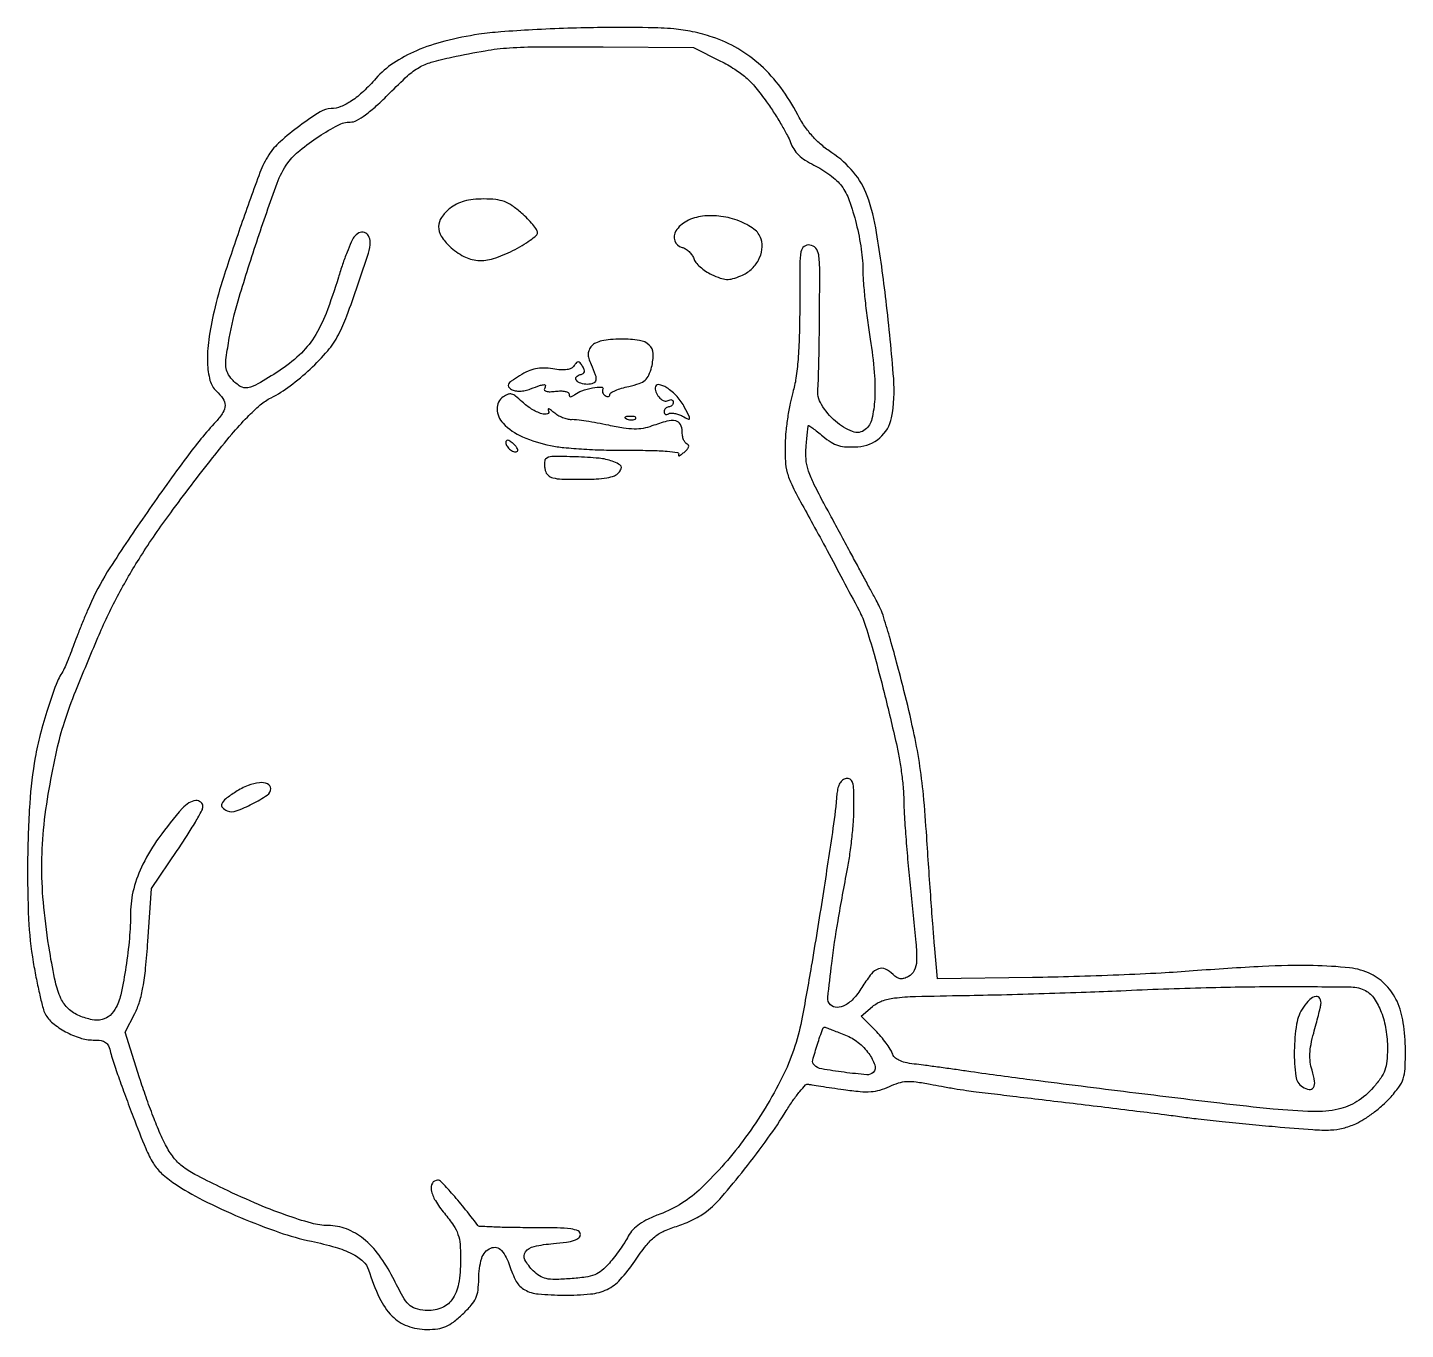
# Model space of a CAD drawing. Extents: x 30 to 335, y 16 to 304.
import ezdxf

# ---------------------------------------------------------------- set-up
doc = ezdxf.new("R2010")
doc.units = 0

msp = doc.modelspace()

# ---------------------------------------------------------------- linework, layer by layer
for points in [[(130.043945, 302.409089, 0.025913), (122.535614, 300.91584, 0.039108), (116.222196, 298.779338, 0.045481), (111.122731, 296.023963, 0.06609), (107.277058, 292.662771, -0.023772), (104.492355, 289.779834, -0.040841), (101.883182, 287.697552, -0.050632), (99.490034, 286.418785, -0.097701), (97.367291, 286, 0.142461), (94.936458, 285.293057, 0.018322), (90.41951, 282.185078, 0.022068), (86.067239, 278.640711, 0.066027), (83.566736, 275.739563, 0.056843), (81.618894, 271.866077, 0.003873), (77.452372, 260.258649, 0.005817), (73.538917, 248.653791, 0.02137), (71.465596, 241.187947, 0.022136), (70.29322, 234.884296, 0.042481), (70.012231, 229.753186, 0.0556), (70.563794, 225.875418, 0.146754), (72, 223.5, -0.059509), (73.43838, 221.847904, -0.153792), (73.888701, 220.351337, -0.138178), (73.418274, 218.760542, -0.044495), (71.913324, 216.785276, 0.025244), (65.417698, 208.907395, 0.008291), (56.65225, 196.693146, 0.007662), (48.411022, 184.399601, 0.036644), (44.349531, 177, 0.006655), (43.430632, 174.916744, 0.003695), (42.362675, 172.353125, 0.003684), (41.319527, 169.741128, 0.005941), (40.474135, 167.5, -0.004869), (39.729177, 165.512232, -0.006011), (38.994661, 163.675, -0.005014), (38.344695, 162.147826, -0.043517), (37.991302, 161.5, 0.056849), (36.522822, 158.628976, 0.012207), (34.682686, 153.339731, 0.013422), (32.995444, 147.54964, 0.021248), (31.896866, 142.5, 0.026956), (30.694735, 132.34483, 0.013638), (30.222529, 119.467899, 0.013583), (30.448663, 106.753972, 0.030981), (31.472107, 97.215815, 0.006484), (32.168247, 93.428961, 0.008075), (32.91737, 89.930056, 0.006733), (33.630837, 87.021288, 0.059419), (34.111814, 85.791074, 0.098041), (35.790292, 83.744305, 0.047409), (38.609758, 81.84122, 0.04687), (41.823765, 80.462169, 0.077778), (44.730948, 80.003738, -0.032636), (46.46891, 79.888156, -0.123069), (47.475931, 79.489949, -0.138002), (48.113346, 78.693698, -0.045278), (48.576269, 77.25, 0.02649), (49.04302, 75.581485, 0.00311), (50.30184, 71.929688, 0.00372), (51.859116, 67.604767, 0.003038), (53.587813, 63, 0.006003), (56.361655, 55.998658, 0.041702), (58.038138, 52.719217, 0.069997), (59.874644, 50.519703, 0.034562), (62.742492, 48.265158, 0.033156), (68.962861, 44.613429, 0.016338), (77.295279, 40.77294, 0.016344), (85.901542, 37.469193, 0.031638), (93.002017, 35.499576, -0.018364), (98.278859, 34.18553, -0.045583), (101.984747, 32.740111, -0.066241), (104.404521, 31.101378, -0.135589), (105.638524, 29.191733, 0.033104), (108.066466, 22.938318, 0.084869), (110.821718, 18.961182, 0.111912), (114.225141, 16.766666, 0.087677), (118.563657, 16, 0.033578), (120.923387, 16.158647, 0.067689), (122.717254, 16.654016, 0.062692), (124.399223, 17.639108, 0.025278), (126.428798, 19.368077, 0.024019), (128.340811, 21.353231, 0.072437), (129.358563, 22.927236, 0.077379), (129.849153, 24.666601, 0.030124), (130, 27.168077, -0.07185), (130.65884, 31.729224, -0.222825), (132.669768, 33.997212, -0.327909), (135.020891, 33.454627, -0.105178), (136.846312, 30.118627, 0.052785), (138.306557, 26.631504, 0.143673), (140.184422, 24.761263, 0.102801), (143.186945, 23.855162, 0.019966), (148.87229, 23.580454, 0.02615), (154.730341, 23.837983, 0.088479), (158.403478, 24.865321, 0.096675), (161.317063, 27.04355, 0.034834), (164.530145, 31.128998, -0.016456), (167.016877, 34.541721, -0.056477), (168.933723, 36.497089, -0.067332), (171.053697, 37.791177, -0.030633), (174.108173, 38.914263, 0.026938), (175.689722, 39.482557, 0.017521), (177.451756, 40.298914, 0.017628), (179.120053, 41.219327, 0.031788), (180.405735, 42.104511, 0.048343), (183.713306, 45.267948, 0.01026), (188.797104, 51.420883, 0.011337), (193.969712, 58.262769, 0.018209), (198.028232, 64.347214, -0.014028), (199.560453, 66.686412, -0.021399), (201.030433, 68.617104, -0.017179), (202.315554, 70.059248, -0.264822), (202.92929, 70.242928, 0.017167), (203.663651, 70.09969, 0.001282), (205.676915, 69.783592, 0.001775), (208.081121, 69.421163, 0.001347), (210.719767, 69.040228, 0.012233), (214.353147, 68.616057, 0.039782), (216.775805, 68.586427, 0.053764), (218.754269, 68.935658, 0.040253), (220.825018, 69.721255, -0.035389), (222.86777, 70.519016, -0.061434), (224.65723, 70.84253, -0.048465), (226.745293, 70.757478, -0.014669), (229.876469, 70.229974, 0.004974), (232.357911, 69.762284, 0.003455), (235.169963, 69.281221, 0.003485), (237.876152, 68.85684, 0.007179), (240, 68.570043, 0.000298), (242.685038, 68.248269, 0.000043), (248.171875, 67.594517, 0.000049), (254.661361, 66.822505, 0.000042), (261.5, 66.010206, -0.000693), (268.521875, 65.16686, -0.000687), (275.5625, 64.301542, -0.000673), (281.720386, 63.527706, -0.002671), (285.5, 63.02704, 0.006161), (289.105881, 62.574976, 0.001979), (294.468089, 61.991213, 0.001973), (300.441441, 61.388653, 0.002208), (306.199877, 60.856381, 0.00369), (314.47235, 60.190038, 0.027204), (318.431693, 60.116381, 0.053505), (321.178035, 60.510972, 0.043533), (323.985056, 61.493261, 0.0359), (325.799693, 62.473796, 0.019397), (327.888091, 63.920898, 0.019228), (329.910911, 65.567421, 0.028615), (331.535179, 67.170618, 0.024144), (333.534668, 69.610934, 0.08108), (334.478913, 71.440946, 0.066679), (334.886018, 73.660743, 0.01287), (334.978038, 77.752881, 0.036819), (334.509825, 83.832636, 0.068585), (333.111579, 88.562725, 0.083856), (330.740388, 92.091188, 0.087997), (327.376856, 94.575861, 0.08878), (322.636569, 95.957439, 0.022229), (314.561691, 96.459146, 0.017258), (303.380025, 96.270028, 0.006784), (288, 95.269035, -0.006566), (280.96994, 94.808412, -0.002832), (271.590625, 94.370702, -0.002801), (261.601058, 94.017253, -0.003706), (252.5, 93.813786), (231.5, 93.5), (230.820461, 101, -0.003537), (230.489745, 104.961732, -0.000997), (230.030089, 111.14375, -0.001005), (229.538551, 118.132827, -0.00106), (229.084078, 125, 0.007291), (228.358219, 134.222313, 0.01526), (227.470636, 141.364224, 0.015378), (226.153806, 148.404098, 0.007524), (224.066136, 157.29154, 0.004083), (222.4452, 163.537098, 0.005279), (220.850582, 169.239926, 0.004047), (219.427625, 173.985685, 0.046126), (218.681964, 175.79154, 0.001617), (217.909977, 177.24935, 0.000409), (216.6456, 179.613765, 0.000417), (215.196532, 182.312816, 0.000422), (213.748021, 185, -0.000032), (212.109076, 188.0348, -0.000017), (210.06075, 191.82853, -0.000017), (207.955531, 195.728252, -0.000025), (206.125764, 199.1184, -0.010482), (203.963214, 203.334752, -0.038141), (202.856855, 206.131449, -0.05464), (202.398002, 208.500905, -0.042937), (202.407707, 211.1184, -0.001457), (202.565642, 212.821984, -0.002166), (202.71472, 214.312455, -0.000936), (202.850029, 215.585455, -0.044469), (202.900519, 215.838894, -0.506126), (203.04071, 215.889781, -0.007266), (203.891765, 215.303278, -0.012982), (204.925574, 214.527275, -0.007411), (206.135275, 213.539627, 0.03289), (207.958516, 212.199776, 0.068831), (209.555123, 211.466482, 0.064149), (211.362674, 211.165538, 0.02541), (213.885275, 211.200734, 0.162558), (218.719848, 213.171398, 0.169455), (221.300239, 217.618943, 0.066947), (221.787716, 226.267258, 0.010203), (220.097092, 243.5, 0.009362), (218.01949, 258.578762, 0.04883), (215.920431, 266.690084, 0.086148), (212.898096, 271.936055, 0.073048), (208.127436, 276.208918, -0.029858), (205.804758, 277.953723, -0.033859), (203.808376, 279.896002, -0.03362), (202.080842, 282.102582, -0.02868), (200.562166, 284.638026, 0.03914), (196.796348, 290.63708, 0.048398), (192.370983, 295.52744, 0.051294), (187.328533, 299.250927, 0.054385), (181.729001, 301.784457, 0.025544), (177.320967, 302.981447, 0.032072), (173.135994, 303.613752, 0.019318), (167.507151, 303.879646, 0.003658), (157.229001, 303.892552, 0.006463), (149.747916, 303.750501, 0.005651), (141.930178, 303.412463, 0.00569), (134.872675, 302.946742, 0.016809)], [(183.472618, 296.5, -0.024375), (186.629216, 294.716798, -0.040039), (189.083274, 292.878189, -0.038323), (191.28461, 290.613235, -0.020224), (193.671526, 287.5, -0.010556), (195.366243, 284.982795, -0.010367), (196.963784, 282.38125, -0.010296), (198.269334, 280.043832, -0.038299), (198.944422, 278.5, 0.062962), (199.664825, 277.051152, 0.054374), (200.754655, 275.746238, 0.047797), (202.238559, 274.568649, 0.031509), (204.138813, 273.5, -0.028033), (205.870444, 272.541951, -0.021716), (207.64366, 271.316235, -0.022171), (209.201911, 270.023375, -0.04825), (210.24566, 268.874416, -0.075031), (211.952626, 265.683774, -0.024526), (213.494993, 260.560555, -0.024764), (214.606473, 254.899259, -0.035272), (214.984379, 249.790051, 0.020492), (215.094031, 247.316127, 0.005855), (215.466053, 243.492134, 0.005884), (215.987697, 239.182642, 0.006213), (216.602185, 234.964307, -0.018084), (217.493177, 227.631517, -0.034956), (217.58099, 221.725414, -0.043898), (216.950888, 217.341634, -0.163323), (215.502836, 215.002354, -0.272698), (212.686904, 214.547127, -0.086605), (208.90459, 216.839902, -0.078046), (205.802668, 220.54296, -0.165364), (205.018413, 224.155907, 0.021438), (205.129051, 225.708477, 0.001503), (205.23929, 230.070798, 0.002127), (205.33301, 235.275342, 0.0016), (205.393413, 241, 0.002141), (205.422592, 250.507972, 0.035621), (205.194, 253.658685, 0.142214), (204.532179, 255.116453, 0.182231), (203.25, 255.819551, 0.200418), (201.976294, 255.488187, 0.191375), (201.28475, 254.34105, 0.039067), (201.037571, 251.481819, 0.002035), (201, 242.251052, -0.006827), (200.910759, 235.715413, -0.013158), (200.63023, 230.488729, -0.016287), (200.161858, 226.343224, -0.035914), (199.476543, 223.232967, 0.023169), (198.87924, 220.816708, 0.012077), (198.348472, 217.758824, 0.011984), (197.954112, 214.588126, 0.017906), (197.775623, 211.801466, 0.020354), (197.822006, 208.104744, 0.052208), (198.241219, 205.466281, 0.047122), (199.225515, 202.81972, 0.014149), (201.206992, 199, -0.002097), (203.899858, 194.10149, -0.001243), (207.071869, 188.238962, -0.001152), (210.537489, 181.759832, -0.001007), (214.132588, 174.968293, -0.043616), (215.580021, 171.522343, -0.009375), (217.444829, 165.312616, -0.007898), (219.672878, 156.841458, -0.003418), (222.383016, 145.5, -0.014173), (223.005761, 142.418113, -0.010139), (223.534039, 138.940625, -0.01025), (223.902481, 135.604223, -0.02155), (224.023389, 133, 0.014521), (224.120454, 129.999854, 0.003437), (224.462041, 125.003125, 0.003534), (224.934907, 119.263281, 0.003478), (225.491174, 113.5, -0.001843), (226.685001, 101.540332, -0.029376), (226.835975, 97.469607, -0.105211), (226.343011, 95.376631, -0.160977), (225.069446, 94.037166, -0.050271), (224.066715, 93.623888, -0.10671), (223.233719, 93.558895, -0.109085), (222.459978, 93.843141, -0.054059), (221.640875, 94.501983, 0.087277), (219.942396, 95.692333, 0.202301), (218.416873, 95.750267, 0.133238), (216.862139, 94.62578, 0.031544), (214.994205, 91.990623, -0.039879), (213.035202, 89.322281, -0.083365), (211.056233, 87.684146, -0.132128), (209.262295, 87.202366, -0.198817), (207.785686, 87.814314, -0.225405), (207.223702, 89.39298, -0.005991), (208.084472, 96.952094, -0.010801), (209.473607, 106.335987, -0.005792), (211.571871, 117.856964, 0.013389), (212.119169, 121.144593, 0.008809), (212.580487, 124.952313, 0.008865), (212.898591, 128.676129, 0.016873), (213, 131.680288, 0.007331), (212.946337, 135.340258, 0.062222), (212.695173, 136.962485, 0.194525), (212.150138, 137.661656, 0.179857), (211.25, 137.814774, 0.118345), (210.490083, 137.472668, 0.092591), (209.886639, 136.795013, 0.073001), (209.465621, 135.791212, 0.041602), (209.244863, 134.491449, -0.015127), (208.358901, 126.843842, -0.002401), (206.096886, 111.916157, -0.002871), (203.568561, 96.34139, -0.006033), (201.389088, 84.277884, -0.068382), (197.144223, 71.777294, -0.042117), (189.035042, 58.494048, -0.042575), (179.270723, 47.302006, -0.103717), (170.049761, 41.5, 0.022684), (167.499126, 40.420725, 0.041939), (165.558293, 39.284901, 0.051137), (164.113887, 38.029515, 0.064156), (163.076763, 36.591958, -0.019428), (162.287322, 35.26201, -0.009903), (161.199028, 33.651793, -0.009823), (160.009811, 32.033689, -0.014512), (158.89865, 30.66652, -0.040145), (157.255163, 29.043729, -0.079774), (155.68926, 28.105923, -0.061174), (153.645218, 27.566103, -0.015951), (150.260734, 27.212479, -0.012641), (146.869999, 27.053245, -0.057596), (144.906924, 27.237169, -0.088294), (143.46735, 27.819872, -0.056222), (142.0506, 28.9494, -0.071061), (140.223037, 31.386083, -0.292064), (140.340393, 33.143185, -0.183146), (142.233264, 34.365849, -0.032004), (146.508788, 35, 0.012371), (149.40367, 35.313878, 0.047397), (151.168131, 35.722304, 0.091802), (152.154198, 36.267775, 0.224256), (152.5, 37, 0.300028), (151.988687, 37.775406, 0.067906), (150.390736, 38.216385, 0.02895), (147.364592, 38.446137, 0.004473), (141.344418, 38.5, -0.004192), (137.040829, 38.536084, -0.006638), (133.354379, 38.646875, -0.002193), (130.191267, 38.797888, -0.220935), (129.809571, 39, 0.0073), (126.719528, 42.952529, 0.012392), (124.00576, 46.155398, 0.0077), (121.712568, 48.651265, 0.205912), (120.901666, 49, 0.263315), (119.746305, 48.346224, 0.188067), (119.490682, 46.849212, 0.085873), (120.415753, 44.492128, 0.035303), (122.405781, 41.680286, -0.020685), (124.420962, 39.002359, -0.067841), (125.418152, 37.030812, -0.065191), (125.871776, 34.822481, -0.018102), (126, 31.281867, -0.044239), (125.539228, 26.084314, -0.110131), (124.074621, 22.583342, -0.150038), (121.600591, 20.673739, -0.111293), (118.159498, 20.196472, -0.055281), (115.986651, 20.624062, -0.122982), (114.558319, 21.498775, -0.067978), (113.231434, 23.27785, -0.008793), (111.003759, 27.479642, 0.040854), (107.951957, 32.439758, 0.064991), (104.513179, 36.035893, 0.076883), (100.746116, 38.215325, 0.091534), (96.718455, 38.98355, -0.065976), (92.980858, 39.501398, -0.018135), (87.303644, 41.293095, -0.016387), (80.436086, 43.994282, -0.010676), (72.68616, 47.537897, -0.008302), (67.208554, 50.298438, -0.043888), (64.382837, 52.114187, -0.067331), (62.501154, 54.025921, -0.037093), (60.730926, 56.794627, -0.023939), (59.54133, 59.277247, -0.007574), (58.00215, 63.088434, -0.007543), (56.412204, 67.395972, -0.008313), (55.005972, 71.612808), (51.819372, 81.725616), (53.925441, 85.853852, 0.044648), (54.975072, 88.462777, 0.028241), (55.745028, 91.653214, 0.020464), (56.33534, 95.859906, 0.007792), (56.825825, 101.762152), (57.62014, 113.542218), (63.31007, 121.897419, 0.007109), (65.48988, 125.198198, 0.010057), (67.328583, 128.201801, 0.00656), (68.775268, 130.751595, 0.126408), (69, 131.62631, 0.227679), (68.529494, 132.606014, 0.191829), (67.418354, 132.94522, 0.116486), (65.88999, 132.44773, 0.076058), (64.463483, 131.25, 0.023222), (59.262865, 124.740617, 0.041923), (55.73329, 118.903644, 0.050759), (53.687188, 113.445139, 0.064052), (52.992446, 108.101061, -0.022218), (52.735446, 102.490906, -0.015215), (51.968069, 96.160653, -0.013834), (50.927547, 90.401019, -0.066592), (49.820951, 87.26657, -0.087432), (48.452553, 85.454488, -0.130574), (46.710437, 84.525472, -0.108482), (44.490175, 84.494142, -0.04848), (41.682895, 85.359135, -0.087713), (39.24134, 86.926708, -0.097844), (37.59492, 89.184851, -0.05619), (36.365758, 92.861135, -0.011955), (35.113097, 99.5, -0.015824), (33.808186, 109.408772, -0.023976), (33.362004, 118.089796, -0.025055), (33.75415, 126.482752, -0.019729), (34.990329, 135.5, -0.009968), (36.688093, 144.067538, -0.023915), (38.373058, 150.316291, -0.018517), (40.888603, 157.245575, -0.004021), (45.765843, 169, -0.020971), (50.100743, 178.129903, -0.020658), (55.205399, 186.911817, -0.016985), (61.868977, 196.614237, -0.007977), (71.101604, 208.715662, -0.008073), (75.373093, 213.956657, -0.018023), (78.82454, 217.766988, -0.023394), (81.690834, 220.447718, -0.058425), (84.071942, 222.036702, 0.042919), (88.280051, 224.660519, 0.026978), (92.726213, 228.384687, 0.027117), (96.600877, 232.417721, 0.059967), (98.976304, 235.955052, 0.028062), (100.815799, 240.124907, 0.007343), (103.287377, 247.009605, 0.004713), (105.618946, 254.03232, 0.077939), (106, 256.462037, 0.125259), (105.652312, 257.828141, 0.196659), (104.72608, 258.583289, 0.191737), (103.516433, 258.482361, 0.119896), (102.415602, 257.553691, 0.056088), (101.793297, 256.465079, 0.009263), (100.87512, 254.223268, 0.010076), (99.892828, 251.532703, 0.008754), (98.970248, 248.676139, -0.017924), (96.229966, 240.694862, -0.049894), (93.568934, 235.407604, -0.062978), (90.312636, 231.476405, -0.04489), (85.80348, 227.95138, -0.009882), (81.172711, 225.086499, -0.088235), (78.939952, 224.250536, -0.182842), (77.274075, 224.552732, -0.073656), (75.459174, 226.045112, -0.0657), (74.484083, 227.457171, -0.101396), (74.08825, 228.881658, -0.05245), (74.162494, 230.950789, -0.00729), (74.827204, 235.197901, -0.030347), (76.766544, 243.461851, -0.007877), (80.895905, 256.490338, -0.005571), (85.393545, 269.458973, -0.071915), (87.792096, 273.9715, -0.063314), (90.428093, 276.752733, -0.026451), (94.600959, 279.813512, -0.024083), (98.893287, 282.338903, -0.121506), (101.573553, 283, 0.126032), (102.967322, 283.356989, 0.032941), (104.930686, 284.608092, 0.02634), (107.352919, 286.590472, 0.012332), (110.281692, 289.392, -0.011159), (114.278579, 293.233235, -0.054765), (116.797677, 295.084666, -0.061949), (119.517416, 296.236618, -0.016715), (124.071154, 297.367787, -0.009766), (131.452446, 298.791317, -0.025876), (136.788001, 299.430586, -0.016383), (143.360021, 299.658986, -0.002091), (157.5, 299.627783), (177.5, 299.5)], [(123.634859, 263.92742, 0.075908), (121.767311, 261.93378, 0.149752), (121.124023, 259.882809, 0.142401), (121.728508, 257.750667, 0.066153), (123.579015, 255.514352, 0.064328), (126.693827, 253.295683, 0.106178), (129.787501, 252.409808, 0.093212), (133.256243, 252.823013, 0.04101), (137.554812, 254.572025, 0.016827), (139.640758, 255.71714, 0.024111), (141.400476, 256.879915, 0.021646), (142.715717, 257.933547, 0.216308), (143, 258.559927, 0.149851), (142.798565, 259.216954, 0.022234), (141.961654, 260.342335, 0.023384), (140.818731, 261.617768, 0.018213), (139.465204, 262.896408, 0.028049), (137.421634, 264.497052, 0.063358), (135.682627, 265.406423, 0.062395), (133.75464, 265.859157, 0.02651), (131.100062, 266, 0.025931), (128.755838, 265.878342, 0.041802), (126.79263, 265.506361, 0.04763), (125.115104, 264.86342, 0.051378)], [(179.5, 262.192272, 0.091393), (176.012463, 261.107425, 0.126994), (173.599524, 258.919674, 0.239592), (173.356948, 256.750235, 0.243671), (174.966881, 255.29841, -0.074011), (175.765172, 254.957571, -0.05253), (176.537697, 254.362643, -0.052472), (177.170257, 253.618825, -0.073271), (177.552337, 252.835099, 0.096643), (178.022121, 251.975207, 0.037112), (178.971166, 250.990383, 0.035024), (180.188915, 250.045893, 0.03619), (181.513755, 249.29205, 0.025349), (183.429004, 248.495169, 0.07501), (184.822848, 248.221524, 0.079051), (186.193737, 248.378005, 0.030327), (188.012423, 249.005146, 0.084587), (190.237204, 250.404535, 0.085226), (191.866201, 252.458527, 0.090398), (192.651348, 254.826482, 0.112265), (192.457742, 257.133143, 0.158707), (190.886914, 259.323625, 0.065507), (187.651573, 261.103972, 0.059176), (183.589756, 262.158522, 0.063861)], [(154.975423, 233.470386, 0.064013), (154.41959, 232.593344, 0.102046), (154.21479, 231.732768, 0.083251), (154.350687, 230.738758, 0.031394), (154.852978, 229.423333, -0.020158), (155.790955, 227.123271, -0.131884), (155.895434, 225.891996, -0.265294), (155.342837, 225.230905, -0.089213), (154.059017, 225, -0.076855), (152.553924, 225.232721, -0.158894), (151.597314, 225.918502, -0.342051), (151.61608, 226.654907, -0.169187), (152.461425, 227.174318, 0.070345), (153.095871, 227.410396, 0.202858), (153.382688, 227.769589, 0.167835), (153.352606, 228.278611, 0.046071), (152.973668, 229, 0.029513), (152.41851, 229.753849, 0.202931), (152.018384, 229.960434, 0.23363), (151.627844, 229.803156, 0.039059), (151.123739, 229.141197, -0.129391), (150.491567, 228.56318, -0.083016), (149.541772, 228.250878, -0.056268), (148.205255, 228.197919, -0.022174), (146.373739, 228.413477, 0.033302), (144.308597, 228.61008, 0.057493), (142.591272, 228.461118, 0.05664), (140.935597, 227.922453, 0.031324), (139.05737, 226.919833, 0.01193), (137.21276, 225.719681, 0.107067), (136.553948, 225.022069, 0.30546), (136.581843, 224.458284, 0.104942), (137.228163, 223.89219, 0.082872), (138.069512, 223.589985, 0.050926), (139.121836, 223.508047, 0.045918), (140.291652, 223.644155, 0.03895), (141.485893, 223.994636, -0.006553), (143.654201, 224.786659, -0.080438), (144.519102, 224.940988, -0.457705), (144.752933, 224.678835, -0.106259), (144.526845, 224.043437, 0.331028), (144.556054, 223.70374, 0.155018), (144.956761, 223.464587, 0.064804), (145.792713, 223.379809, 0.024388), (146.967828, 223.470617, -0.031641), (148.142516, 223.54428, -0.053937), (149.119197, 223.437987, -0.075972), (149.780482, 223.183151, -0.269053), (150, 222.804736, 0.108344), (150.084789, 222.418034, 0.279463), (150.312344, 222.264325, 0.147756), (150.692262, 222.359042, 0.032828), (151.25, 222.74336, -0.087461), (152.797261, 223.577624, -0.032975), (155.186132, 224.198041, -0.041126), (157.175424, 224.40963, -0.595403), (157.453426, 223.924641, 0.128361), (157.346352, 223.576339, 0.100731), (157.408695, 223.184706, 0.089204), (157.631998, 222.809279, 0.07582), (157.983688, 222.510081, 0.063128), (158.372949, 222.332741, 0.133845), (158.701458, 222.321143, 0.191588), (158.916773, 222.47144, 0.14674), (159, 222.748922, -0.270404), (159.227343, 223.13856, -0.02695), (160.233871, 223.63794, -0.028083), (161.590889, 224.134084, -0.018436), (163.200414, 224.557939, 0.024614), (165.519009, 225.199243, 0.09622), (166.809479, 225.922626, 0.113743), (167.620623, 227.008621, 0.041372), (168.251337, 228.836178, 0.069957), (168.582574, 231.837122, 0.202997), (167.729407, 233.695912, 0.151128), (165.564232, 234.715108, 0.035006), (161.5, 235, 0.019402), (159.116247, 234.907465, 0.038189), (157.243271, 234.61684, 0.049577), (155.852072, 234.141325, 0.112887)], [(135.427058, 222.234687, 0.255844), (134.059836, 219.539408, 0.186609), (135.395191, 216.385152, 0.097848), (139.701844, 213.398967, 0.053365), (145.860467, 211.462988, 0.026251), (148.802801, 211.031972, 0.008123), (153.266897, 210.688829, 0.008099), (158.27888, 210.466792, 0.008822), (163.1545, 210.415934, -0.005878), (168.157471, 210.393204, -0.016587), (171.648707, 210.220351, -0.016964), (174.002494, 209.944729, -0.532783), (174.212541, 209.5, 0.211309), (174.186808, 209.288929, 0.435448), (174.320516, 209.223638, 0.063817), (174.75726, 209.45917, 0.015039), (175.417695, 209.963449, 0.034995), (176.081727, 210.58474, 0.097249), (176.416817, 211.125457, 0.198521), (176.404235, 211.53061, 0.2095), (176.109653, 211.796782, -0.158685), (175.683983, 212.1114, -0.060219), (175.325961, 212.767909, -0.051835), (175.081987, 213.631312, -0.04298), (175, 214.583333, 0.123155), (174.606197, 216.157896, 0.229), (173.566599, 216.916532, 0.110508), (171.642977, 216.839638, 0.021728), (168.322427, 215.799628, -0.042663), (166.357835, 215.273424, -0.047887), (164.407746, 215.115657, -0.036227), (162.057957, 215.321545, -0.012977), (158.751429, 215.942966, 0.007229), (156.213487, 216.450208, 0.008111), (153.75723, 216.86321, 0.007542), (151.658247, 217.148908, 0.042476), (150.528503, 217.188801, -0.072121), (149.632463, 217.273629, -0.037625), (148.563205, 217.620386, -0.036457), (147.498232, 218.15027, -0.045947), (146.606609, 218.795464, 0.015243), (145.886128, 219.38738, 0.091423), (145.456371, 219.608352, 0.545443), (145.329844, 219.500456, 0.099603), (145.453335, 219.142866, -0.482879), (145.193983, 218.471495, -0.158954), (143.958086, 218.487355, -0.056034), (141.704008, 219.548677, -0.049546), (139.638313, 221.122335, 0.01635), (138.158229, 222.413485, 0.107003), (137.285092, 222.858585, 0.163372), (136.485501, 222.806022, 0.05277)], [(169.015313, 224.25, 0.107195), (169.302179, 223.046469, 0.08704), (170.075855, 221.965507, 0.104311), (171.042028, 221.348836, 0.232505), (171.888197, 221.430902, -0.072223), (172.313572, 221.61547, -0.148061), (172.673408, 221.605103, -0.188844), (172.91099, 221.406576, -0.126017), (173, 221.059017, -0.093332), (172.923877, 220.654762, -0.09642), (172.70625, 220.311086, -0.099167), (172.381556, 220.081062, -0.105053), (172, 220, 0.105053), (171.618444, 219.918938, 0.099167), (171.29375, 219.688914, 0.09642), (171.076123, 219.345238, 0.093332), (171, 218.940983, 0.105925), (171.076338, 218.584689, 0.180623), (171.287679, 218.370848, 0.163654), (171.605238, 218.335951, 0.084852), (171.979333, 218.487227, -0.133003), (172.500664, 218.6423, -0.047372), (173.282378, 218.587487, -0.042906), (174.171258, 218.360104, -0.038819), (175.039996, 217.978595, 0.011045), (176.379561, 217.299307, 0.470403), (176.635263, 217.417247, 0.182536), (176.590475, 217.855489, 0.003577), (175.550313, 219.902706, 0.066154), (173.875123, 222.302784, 0.060651), (171.585782, 224.263239, 0.11485), (169.783168, 224.938273, 0.45887)], [(162.8125, 217.316886, 0.051402), (163.359369, 217.160852, 0.05415), (163.916927, 217.123424, 0.060344), (164.402231, 217.202593, 0.126455), (164.729167, 217.395833, 0.296942), (164.77538, 217.614691, 0.208169), (164.592839, 217.799335, 0.077125), (164.112848, 217.910055, 0.028489), (163.416667, 217.921053, 0.018894), (162.670344, 217.862007, 0.168741), (162.37858, 217.720685, 0.470617), (162.395823, 217.538436, 0.054073)], [(136, 212.181462, 0.149534), (136.266453, 211.310438, 0.084765), (137.035287, 210.506143, 0.097357), (137.934546, 210.077607, 0.264952), (138.590697, 210.257364, 0.274667), (138.658254, 210.52273, 0.066988), (138.466178, 210.952146, 0.05004), (138.075014, 211.46205, 0.030935), (137.524166, 211.979944, 0.030483), (136.879936, 212.451416, 0.110288), (136.405689, 212.625144, 0.256649), (136.121034, 212.514408, 0.176123)], [(144.775429, 208.442095, 0.151482), (144.594089, 208.097751, 0.04103), (144.530595, 207.477585, 0.037599), (144.57206, 206.726491, 0.031377), (144.725393, 205.942095, 0.139674), (145.328255, 204.920987, 0.129453), (146.39588, 204.334354, 0.053808), (148.366191, 204.061807, 0.007486), (152.494187, 204, 0.011423), (155.948715, 204.078931, 0.031823), (158.359005, 204.343465, 0.046282), (160.016546, 204.794069, 0.130773), (160.986246, 205.483427, 0.063478), (161.504178, 206.298745, 0.245388), (161.47974, 206.878665, 0.150242), (160.938698, 207.38185, 0.0219), (159.543591, 207.983427, 0.06829), (156.625443, 208.657319, 0.014885), (151.461151, 208.97178, 0.009403), (146.196589, 209.036231, 0.197207)], [(76.25, 134.884952, 0.021026), (74.04581, 133.338965, 0.125975), (73.186233, 132.246074, 0.301394), (73.3327, 131.39095, 0.112795), (74.392913, 130.679467, 0.181825), (76.369621, 130.666248, 0.030179), (79.915433, 132.22161, 0.028272), (83.227557, 134.163315, 0.251092), (84, 135.604503, 0.303556), (83.30448, 136.644559, 0.121724), (81.528736, 136.91235, 0.072971), (78.973633, 136.291772, 0.046448)], [(326.1504, 90.919509, -0.123257), (328.073561, 89.175188, -0.057072), (329.626526, 86.154171, -0.04969), (330.654998, 82.311381, -0.040574), (331, 78.066915, -0.024652), (330.863672, 75.303577, -0.062488), (330.419063, 73.346632, -0.064895), (329.516437, 71.603597, -0.028283), (327.907255, 69.547151, -0.070179), (324.241206, 66.395215, -0.089436), (320.127326, 64.696435, -0.060711), (314.514869, 64.178968, -0.016925), (305.690856, 64.737212, -0.00546), (293.927534, 66.01198, -0.001051), (272.649511, 68.5986, -0.001119), (251.253236, 71.29389, -0.004331), (238, 73.110353, 0.001345), (234.819645, 73.565607, 0.001149), (231.465364, 74.028689, 0.001158), (228.413544, 74.435674, 0.003299), (226.286346, 74.700076, -0.02503), (224.312821, 75.032984, -0.06075), (222.9217, 75.522749, -0.086344), (222.001346, 76.196792, -0.115277), (221.473392, 77.083834, 0.064752), (221.037753, 78.01728, 0.01837), (220.1276, 79.339931, 0.01818), (218.97973, 80.771642, 0.018312), (217.733544, 82.11261), (214.592995, 85.253159), (217.108936, 87.41728, -0.090249), (219.199075, 88.642921, -0.05785), (221.942455, 89.29909, -0.023357), (226.619304, 89.638732, -0.002467), (237.562438, 89.86697, 0.002235), (245.628458, 90.031442, 0.001394), (255.077716, 90.292741, 0.001399), (264.390415, 90.602342, 0.002542), (272, 90.915391, -0.004952), (290.897602, 91.6016, -0.006579), (308.092986, 91.829172, -0.003093), (322.968326, 91.738286, -0.120351)], [(312.400956, 87.286931, 0.108039), (310.900051, 83.502692, 0.037784), (310.389568, 77.637267, 0.034526), (310.715405, 72.00065, 0.222706), (312.202036, 69.655717, 0.094414), (313.708732, 69.055253, 0.319184), (314.620188, 69.469911, 0.171468), (314.882187, 70.860061, 0.036124), (314.320888, 73.30611, -0.042029), (313.924203, 75.133376, -0.043538), (313.845236, 76.979525, -0.037241), (314.0916, 79.044912, -0.019732), (314.686341, 81.555257, 0.002927), (315.230452, 83.550497, 0.003391), (315.724437, 85.456491, 0.003028), (316.121858, 87.075194, 0.020021), (316.282972, 87.892371, 0.160399), (316.071985, 89.171587, 0.321419), (315.202611, 89.610213, 0.149473), (313.811628, 88.935779, 0.057501)], [(211.126729, 81.088699, -0.077904), (213.90617, 79.481718, -0.063552), (216.28663, 76.997928, -0.0756), (217.613839, 74.487423, -0.287771), (217.235834, 72.835834, -0.220777), (215.848994, 72.328314, -0.010553), (210.808209, 72.858893, -0.012594), (205.857296, 73.613036, -0.15345), (204.176968, 74.489699, -0.265971), (203.895906, 75.523351, -0.013009), (204.914785, 79.060869, -0.012343), (206.103026, 82.517157, -0.436742), (206.809197, 82.808613, 0.012128), (207.253754, 82.616523, 0.00113), (208.362428, 82.17197, 0.001452), (209.687365, 81.648629, 0.00114)]]:
    msp.add_lwpolyline(points, format="xyb", close=True)

doc.saveas('drawing.dxf')
